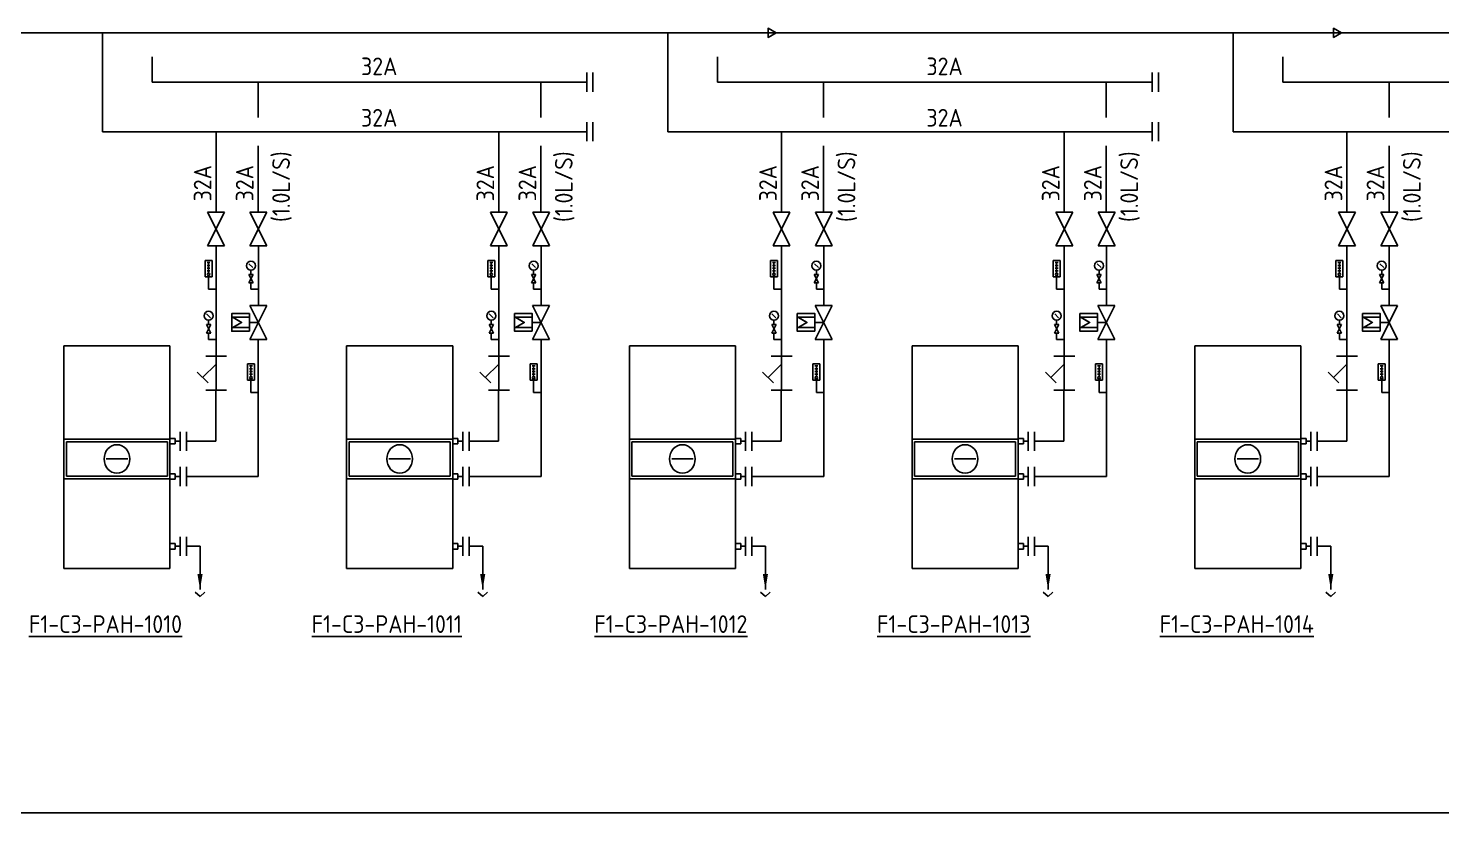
# Model space of a CAD drawing. Extents: x 41398 to 42063, y 84999 to 85463.
# Drawn here: x 41616.4 to 41816.4, y 85146.9 to 85257.9 of the extents above; entities that cross this region are included whole.
import ezdxf
from ezdxf.enums import TextEntityAlignment as Align

# ---------------------------------------------------------------- set-up
doc = ezdxf.new("R2010")
doc.units = 0
doc.header["$LTSCALE"] = 10
for name, color, linetype in [('A-DETL-01', 1, 'Continuous'), ('M-CWTR-9PIPE-R', 110, 'Continuous'), ('M-CWTR-9PIPE-S', 200, 'Continuous'), ('M-CWTR-TEXT', 3, 'Continuous'), ('M-CWTR-VAVE', 2, 'Continuous'), ('M-HVAC-CPIPE', 4, 'Continuous'), ('M-HVAC-EQPM', 22, 'Continuous'), ('M-HVAC-EQPM-TEXT', 4, 'Continuous'), ('M-PIPE-FITTING', 2, 'Continuous'), ('U-CDA-TXT', 4, 'Continuous'), ('U-CDA-V', 3, 'Continuous'), ('U-CH-V', 3, 'Continuous')]:
    doc.layers.add(name, color=color, linetype=linetype)
doc.styles.add('AA-TXT', font='isocp.shx', dxfattribs={"width": 0.8, "bigfont": 'chineset.shx'})

# ---------------------------------------------------------------- blocks, each defined once
blk = doc.blocks.new('A$C5D640173')
at = {"layer": 'U-CDA-V'}
for p, q in [((0, 0), (0, 2.72)), ((0.88, 0), (0.88, 2.72))]:
    blk.add_line(p, q, dxfattribs=at)

msp = doc.modelspace()

# ---------------------------------------------------------------- linework, layer by layer
at = {"layer": 'A-DETL-01', "linetype": 'Continuous'}
msp.add_line((41416.51, 85146.87), (42061.61, 85146.87), dxfattribs=at)
at = {"layer": 'M-CWTR-9PIPE-R'}
for p, q in [((41633.9, 85253.91), (41633.9, 85250.29)), ((41713.9, 85253.91), (41713.9, 85250.29)), ((41793.9, 85253.91), (41793.9, 85250.29)), ((41633.9, 85250.29), (41695.41, 85250.29)), ((41648.93, 85245.29), (41648.93, 85250.29)), ((41688.93, 85245.29), (41688.93, 85250.29)), ((41713.9, 85250.29), (41775.41, 85250.29)), ((41728.93, 85245.29), (41728.93, 85250.29)), ((41768.93, 85245.29), (41768.93, 85250.29)), ((41793.9, 85250.29), (41855.41, 85250.29)), ((41808.93, 85245.29), (41808.93, 85250.29)), ((41648.93, 85231.91), (41648.93, 85241.29)), ((41688.93, 85231.91), (41688.93, 85241.29)), ((41728.93, 85231.91), (41728.93, 85241.29)), ((41768.93, 85231.91), (41768.93, 85241.29)), ((41808.93, 85231.91), (41808.93, 85241.29)), ((41648.95, 85218.69), (41648.95, 85227.12)), ((41688.95, 85218.69), (41688.95, 85227.12)), ((41728.95, 85218.69), (41728.95, 85227.12)), ((41768.95, 85218.69), (41768.95, 85227.12)), ((41808.95, 85218.69), (41808.95, 85227.12)), ((41648.94, 85213.89), (41648.94, 85194.46)), ((41688.94, 85213.89), (41688.94, 85194.46)), ((41728.94, 85213.89), (41728.94, 85194.46)), ((41768.94, 85213.89), (41768.94, 85194.46)), ((41808.94, 85213.89), (41808.94, 85194.46)), ((41638.76, 85194.46), (41648.94, 85194.46)), ((41678.76, 85194.46), (41688.94, 85194.46)), ((41718.76, 85194.46), (41728.94, 85194.46)), ((41758.76, 85194.46), (41768.94, 85194.46)), ((41798.76, 85194.46), (41808.94, 85194.46))]:
    msp.add_line(p, q, dxfattribs=at)
at = {"layer": 'M-CWTR-9PIPE-S'}
for p, q in [((41514.39, 85257.29), (41964.95, 85257.29)), ((41626.9, 85257.29), (41626.9, 85243.29)), ((41706.9, 85257.29), (41706.9, 85243.29)), ((41786.9, 85257.29), (41786.9, 85243.29)), ((41626.9, 85243.29), (41695.41, 85243.29)), ((41642.96, 85231.91), (41642.96, 85243.29)), ((41682.96, 85231.91), (41682.96, 85243.29)), ((41706.9, 85243.29), (41775.41, 85243.29)), ((41722.96, 85231.91), (41722.96, 85243.29)), ((41762.96, 85231.91), (41762.96, 85243.29)), ((41786.9, 85243.29), (41855.41, 85243.29)), ((41802.96, 85231.91), (41802.96, 85243.29)), ((41642.96, 85227.12), (41642.96, 85211.49)), ((41682.96, 85227.12), (41682.96, 85211.49)), ((41722.96, 85227.12), (41722.96, 85211.49)), ((41762.96, 85227.12), (41762.96, 85211.49)), ((41802.96, 85227.12), (41802.96, 85211.49)), ((41642.94, 85199.46), (41642.94, 85206.69)), ((41682.94, 85199.46), (41682.94, 85206.69)), ((41722.94, 85199.46), (41722.94, 85206.69)), ((41762.94, 85199.46), (41762.94, 85206.69)), ((41802.94, 85199.46), (41802.94, 85206.69)), ((41638.77, 85199.46), (41642.94, 85199.46)), ((41678.77, 85199.46), (41682.94, 85199.46)), ((41718.77, 85199.46), (41722.94, 85199.46)), ((41758.77, 85199.46), (41762.94, 85199.46)), ((41798.77, 85199.46), (41802.94, 85199.46))]:
    msp.add_line(p, q, dxfattribs=at)
for points in [[(41722.2, 85257.29), (41721.08, 85257.93), (41721.08, 85256.64)], [(41802.2, 85257.29), (41801.08, 85257.93), (41801.08, 85256.64)]]:
    msp.add_lwpolyline(points, close=True, dxfattribs=at)
at = {"layer": 'M-CWTR-VAVE'}
for p, q in [((41641.77, 85227.11), (41644.17, 85231.91)), ((41644.17, 85227.11), (41641.77, 85231.91)), ((41644.17, 85231.91), (41641.77, 85231.91)), ((41647.76, 85227.11), (41650.16, 85231.91)), ((41650.16, 85227.11), (41647.76, 85231.91)), ((41650.16, 85231.91), (41647.76, 85231.91)), ((41681.77, 85227.11), (41684.17, 85231.91)), ((41684.17, 85227.11), (41681.77, 85231.91)), ((41684.17, 85231.91), (41681.77, 85231.91)), ((41687.76, 85227.11), (41690.16, 85231.91)), ((41690.16, 85227.11), (41687.76, 85231.91)), ((41690.16, 85231.91), (41687.76, 85231.91)), ((41721.77, 85227.11), (41724.17, 85231.91)), ((41724.17, 85227.11), (41721.77, 85231.91)), ((41724.17, 85231.91), (41721.77, 85231.91)), ((41727.76, 85227.11), (41730.16, 85231.91)), ((41730.16, 85227.11), (41727.76, 85231.91)), ((41730.16, 85231.91), (41727.76, 85231.91)), ((41761.77, 85227.11), (41764.17, 85231.91)), ((41764.17, 85227.11), (41761.77, 85231.91)), ((41764.17, 85231.91), (41761.77, 85231.91)), ((41767.76, 85227.11), (41770.16, 85231.91)), ((41770.16, 85227.11), (41767.76, 85231.91)), ((41770.16, 85231.91), (41767.76, 85231.91)), ((41801.77, 85227.11), (41804.17, 85231.91)), ((41804.17, 85227.11), (41801.77, 85231.91)), ((41804.17, 85231.91), (41801.77, 85231.91)), ((41807.76, 85227.11), (41810.16, 85231.91)), ((41810.16, 85227.11), (41807.76, 85231.91)), ((41810.16, 85231.91), (41807.76, 85231.91)), ((41644.17, 85227.11), (41641.77, 85227.11)), ((41650.16, 85227.11), (41647.76, 85227.11)), ((41684.17, 85227.11), (41681.77, 85227.11)), ((41690.16, 85227.11), (41687.76, 85227.11)), ((41724.17, 85227.11), (41721.77, 85227.11)), ((41730.16, 85227.11), (41727.76, 85227.11)), ((41764.17, 85227.11), (41761.77, 85227.11)), ((41770.16, 85227.11), (41767.76, 85227.11)), ((41804.17, 85227.11), (41801.77, 85227.11)), ((41810.16, 85227.11), (41807.76, 85227.11)), ((41641.41, 85225.07), (41642.39, 85225.07)), ((41641.41, 85225.07), (41642.39, 85225.07)), ((41641.41, 85225.07), (41641.41, 85222.72)), ((41641.41, 85225.07), (41641.41, 85222.72)), ((41641.7, 85224.76), (41642.1, 85224.76)), ((41641.7, 85224.76), (41642.1, 85224.76)), ((41641.7, 85224.36), (41642.1, 85224.36)), ((41641.7, 85224.36), (41642.1, 85224.36)), ((41641.9, 85224.87), (41641.9, 85223.25)), ((41641.9, 85224.87), (41641.9, 85223.25)), ((41642.39, 85225.07), (41642.39, 85222.72)), ((41642.39, 85225.07), (41642.39, 85222.72)), ((41648.18, 85224.05), (41647.62, 85224.6)), ((41681.41, 85225.07), (41682.39, 85225.07)), ((41681.41, 85225.07), (41682.39, 85225.07)), ((41681.41, 85225.07), (41681.41, 85222.72)), ((41681.41, 85225.07), (41681.41, 85222.72)), ((41681.7, 85224.76), (41682.1, 85224.76)), ((41681.7, 85224.76), (41682.1, 85224.76)), ((41681.7, 85224.36), (41682.1, 85224.36)), ((41681.7, 85224.36), (41682.1, 85224.36)), ((41681.9, 85224.87), (41681.9, 85223.25)), ((41681.9, 85224.87), (41681.9, 85223.25)), ((41682.39, 85225.07), (41682.39, 85222.72)), ((41682.39, 85225.07), (41682.39, 85222.72)), ((41688.18, 85224.05), (41687.62, 85224.6)), ((41721.41, 85225.07), (41722.39, 85225.07)), ((41721.41, 85225.07), (41722.39, 85225.07)), ((41721.41, 85225.07), (41721.41, 85222.72)), ((41721.41, 85225.07), (41721.41, 85222.72)), ((41721.7, 85224.76), (41722.1, 85224.76)), ((41721.7, 85224.76), (41722.1, 85224.76)), ((41721.7, 85224.36), (41722.1, 85224.36)), ((41721.7, 85224.36), (41722.1, 85224.36)), ((41721.9, 85224.87), (41721.9, 85223.25)), ((41721.9, 85224.87), (41721.9, 85223.25)), ((41722.39, 85225.07), (41722.39, 85222.72)), ((41722.39, 85225.07), (41722.39, 85222.72)), ((41728.18, 85224.05), (41727.62, 85224.6)), ((41761.41, 85225.07), (41762.39, 85225.07)), ((41761.41, 85225.07), (41762.39, 85225.07)), ((41761.41, 85225.07), (41761.41, 85222.72)), ((41761.41, 85225.07), (41761.41, 85222.72)), ((41761.7, 85224.76), (41762.1, 85224.76)), ((41761.7, 85224.76), (41762.1, 85224.76)), ((41761.7, 85224.36), (41762.1, 85224.36)), ((41761.7, 85224.36), (41762.1, 85224.36)), ((41761.9, 85224.87), (41761.9, 85223.25)), ((41761.9, 85224.87), (41761.9, 85223.25)), ((41762.39, 85225.07), (41762.39, 85222.72)), ((41762.39, 85225.07), (41762.39, 85222.72)), ((41768.18, 85224.05), (41767.62, 85224.6)), ((41801.41, 85225.07), (41802.39, 85225.07)), ((41801.41, 85225.07), (41802.39, 85225.07)), ((41801.41, 85225.07), (41801.41, 85222.72)), ((41801.41, 85225.07), (41801.41, 85222.72)), ((41801.7, 85224.76), (41802.1, 85224.76)), ((41801.7, 85224.76), (41802.1, 85224.76)), ((41801.7, 85224.36), (41802.1, 85224.36)), ((41801.7, 85224.36), (41802.1, 85224.36)), ((41801.9, 85224.87), (41801.9, 85223.25)), ((41801.9, 85224.87), (41801.9, 85223.25)), ((41802.39, 85225.07), (41802.39, 85222.72)), ((41802.39, 85225.07), (41802.39, 85222.72)), ((41808.18, 85224.05), (41807.62, 85224.6)), ((41641.41, 85222.72), (41642.39, 85222.72)), ((41641.41, 85222.72), (41642.39, 85222.72)), ((41641.7, 85223.97), (41642.1, 85223.97)), ((41641.7, 85223.97), (41642.1, 85223.97)), ((41641.7, 85223.58), (41642.1, 85223.58)), ((41641.7, 85223.58), (41642.1, 85223.58)), ((41641.9, 85222.72), (41641.9, 85220.98)), ((41641.9, 85222.72), (41641.9, 85220.98)), ((41648.2, 85223.08), (41647.6, 85221.88)), ((41648.2, 85221.88), (41647.6, 85223.08)), ((41647.6, 85223.08), (41648.2, 85223.08)), ((41647.9, 85223.69), (41647.9, 85223.08)), ((41681.41, 85222.72), (41682.39, 85222.72)), ((41681.41, 85222.72), (41682.39, 85222.72)), ((41681.7, 85223.97), (41682.1, 85223.97)), ((41681.7, 85223.97), (41682.1, 85223.97)), ((41681.7, 85223.58), (41682.1, 85223.58)), ((41681.7, 85223.58), (41682.1, 85223.58)), ((41681.9, 85222.72), (41681.9, 85220.98)), ((41681.9, 85222.72), (41681.9, 85220.98)), ((41688.2, 85223.08), (41687.6, 85221.88)), ((41688.2, 85221.88), (41687.6, 85223.08)), ((41687.6, 85223.08), (41688.2, 85223.08)), ((41687.9, 85223.69), (41687.9, 85223.08)), ((41721.41, 85222.72), (41722.39, 85222.72)), ((41721.41, 85222.72), (41722.39, 85222.72)), ((41721.7, 85223.97), (41722.1, 85223.97)), ((41721.7, 85223.97), (41722.1, 85223.97)), ((41721.7, 85223.58), (41722.1, 85223.58)), ((41721.7, 85223.58), (41722.1, 85223.58)), ((41721.9, 85222.72), (41721.9, 85220.98)), ((41721.9, 85222.72), (41721.9, 85220.98)), ((41728.2, 85223.08), (41727.6, 85221.88)), ((41728.2, 85221.88), (41727.6, 85223.08)), ((41727.6, 85223.08), (41728.2, 85223.08)), ((41727.9, 85223.69), (41727.9, 85223.08)), ((41761.41, 85222.72), (41762.39, 85222.72)), ((41761.41, 85222.72), (41762.39, 85222.72)), ((41761.7, 85223.97), (41762.1, 85223.97)), ((41761.7, 85223.97), (41762.1, 85223.97)), ((41761.7, 85223.58), (41762.1, 85223.58)), ((41761.7, 85223.58), (41762.1, 85223.58)), ((41761.9, 85222.72), (41761.9, 85220.98)), ((41761.9, 85222.72), (41761.9, 85220.98)), ((41768.2, 85223.08), (41767.6, 85221.88)), ((41768.2, 85221.88), (41767.6, 85223.08)), ((41767.6, 85223.08), (41768.2, 85223.08)), ((41767.9, 85223.69), (41767.9, 85223.08)), ((41801.41, 85222.72), (41802.39, 85222.72)), ((41801.41, 85222.72), (41802.39, 85222.72)), ((41801.7, 85223.97), (41802.1, 85223.97)), ((41801.7, 85223.97), (41802.1, 85223.97)), ((41801.7, 85223.58), (41802.1, 85223.58)), ((41801.7, 85223.58), (41802.1, 85223.58)), ((41801.9, 85222.72), (41801.9, 85220.98)), ((41801.9, 85222.72), (41801.9, 85220.98)), ((41808.2, 85223.08), (41807.6, 85221.88)), ((41808.2, 85221.88), (41807.6, 85223.08)), ((41807.6, 85223.08), (41808.2, 85223.08)), ((41807.9, 85223.69), (41807.9, 85223.08)), ((41641.9, 85220.98), (41642.94, 85220.98)), ((41648.2, 85221.88), (41647.6, 85221.88)), ((41647.9, 85221.88), (41647.9, 85220.98)), ((41647.9, 85220.98), (41648.94, 85220.98)), ((41681.9, 85220.98), (41682.94, 85220.98)), ((41688.2, 85221.88), (41687.6, 85221.88)), ((41687.9, 85221.88), (41687.9, 85220.98)), ((41687.9, 85220.98), (41688.94, 85220.98)), ((41721.9, 85220.98), (41722.94, 85220.98)), ((41728.2, 85221.88), (41727.6, 85221.88)), ((41727.9, 85221.88), (41727.9, 85220.98)), ((41727.9, 85220.98), (41728.94, 85220.98)), ((41761.9, 85220.98), (41762.94, 85220.98)), ((41768.2, 85221.88), (41767.6, 85221.88)), ((41767.9, 85221.88), (41767.9, 85220.98)), ((41767.9, 85220.98), (41768.94, 85220.98)), ((41801.9, 85220.98), (41802.94, 85220.98)), ((41808.2, 85221.88), (41807.6, 85221.88)), ((41807.9, 85221.88), (41807.9, 85220.98)), ((41807.9, 85220.98), (41808.94, 85220.98)), ((41647.75, 85213.89), (41650.15, 85218.69)), ((41650.15, 85213.89), (41647.75, 85218.69)), ((41650.15, 85218.69), (41647.75, 85218.69)), ((41687.75, 85213.89), (41690.15, 85218.69)), ((41690.15, 85213.89), (41687.75, 85218.69)), ((41690.15, 85218.69), (41687.75, 85218.69)), ((41727.75, 85213.89), (41730.15, 85218.69)), ((41730.15, 85213.89), (41727.75, 85218.69)), ((41730.15, 85218.69), (41727.75, 85218.69)), ((41767.75, 85213.89), (41770.15, 85218.69)), ((41770.15, 85213.89), (41767.75, 85218.69)), ((41770.15, 85218.69), (41767.75, 85218.69)), ((41807.75, 85213.89), (41810.15, 85218.69)), ((41810.15, 85213.89), (41807.75, 85218.69)), ((41810.15, 85218.69), (41807.75, 85218.69)), ((41642.18, 85216.95), (41641.62, 85217.51)), ((41641.9, 85216.59), (41641.9, 85215.99)), ((41682.18, 85216.95), (41681.62, 85217.51)), ((41681.9, 85216.59), (41681.9, 85215.99)), ((41722.18, 85216.95), (41721.62, 85217.51)), ((41721.9, 85216.59), (41721.9, 85215.99)), ((41762.18, 85216.95), (41761.62, 85217.51)), ((41761.9, 85216.59), (41761.9, 85215.99)), ((41802.18, 85216.95), (41801.62, 85217.51)), ((41801.9, 85216.59), (41801.9, 85215.99)), ((41642.2, 85215.99), (41641.6, 85214.79)), ((41642.2, 85214.79), (41641.6, 85215.99)), ((41641.6, 85215.99), (41642.2, 85215.99)), ((41642.2, 85214.79), (41641.6, 85214.79)), ((41641.9, 85214.79), (41641.9, 85213.89)), ((41682.2, 85215.99), (41681.6, 85214.79)), ((41682.2, 85214.79), (41681.6, 85215.99)), ((41681.6, 85215.99), (41682.2, 85215.99)), ((41682.2, 85214.79), (41681.6, 85214.79)), ((41681.9, 85214.79), (41681.9, 85213.89)), ((41722.2, 85215.99), (41721.6, 85214.79)), ((41722.2, 85214.79), (41721.6, 85215.99)), ((41721.6, 85215.99), (41722.2, 85215.99)), ((41722.2, 85214.79), (41721.6, 85214.79)), ((41721.9, 85214.79), (41721.9, 85213.89)), ((41762.2, 85215.99), (41761.6, 85214.79)), ((41762.2, 85214.79), (41761.6, 85215.99)), ((41761.6, 85215.99), (41762.2, 85215.99)), ((41762.2, 85214.79), (41761.6, 85214.79)), ((41761.9, 85214.79), (41761.9, 85213.89)), ((41802.2, 85215.99), (41801.6, 85214.79)), ((41802.2, 85214.79), (41801.6, 85215.99)), ((41801.6, 85215.99), (41802.2, 85215.99)), ((41802.2, 85214.79), (41801.6, 85214.79)), ((41801.9, 85214.79), (41801.9, 85213.89)), ((41641.9, 85213.89), (41642.94, 85213.89)), ((41650.15, 85213.89), (41647.75, 85213.89)), ((41681.9, 85213.89), (41682.94, 85213.89)), ((41690.15, 85213.89), (41687.75, 85213.89)), ((41721.9, 85213.89), (41722.94, 85213.89)), ((41730.15, 85213.89), (41727.75, 85213.89)), ((41761.9, 85213.89), (41762.94, 85213.89)), ((41770.15, 85213.89), (41767.75, 85213.89)), ((41801.9, 85213.89), (41802.94, 85213.89)), ((41810.15, 85213.89), (41807.75, 85213.89)), ((41642.96, 85210.39), (41641.06, 85208.49)), ((41644.46, 85211.49), (41641.49, 85211.49)), ((41642.96, 85211.49), (41642.96, 85206.69)), ((41647.41, 85210.44), (41648.39, 85210.44)), ((41647.41, 85210.44), (41648.39, 85210.44)), ((41647.41, 85210.44), (41647.41, 85208.09)), ((41647.41, 85210.44), (41647.41, 85208.09)), ((41647.7, 85210.12), (41648.1, 85210.12)), ((41647.7, 85210.12), (41648.1, 85210.12)), ((41647.9, 85210.23), (41647.9, 85208.62)), ((41647.9, 85210.23), (41647.9, 85208.62)), ((41648.39, 85210.44), (41648.39, 85208.09)), ((41648.39, 85210.44), (41648.39, 85208.09)), ((41682.96, 85210.39), (41681.06, 85208.49)), ((41684.46, 85211.49), (41681.49, 85211.49)), ((41682.96, 85211.49), (41682.96, 85206.69)), ((41687.41, 85210.44), (41688.39, 85210.44)), ((41687.41, 85210.44), (41688.39, 85210.44)), ((41687.41, 85210.44), (41687.41, 85208.09)), ((41687.41, 85210.44), (41687.41, 85208.09)), ((41687.7, 85210.12), (41688.1, 85210.12)), ((41687.7, 85210.12), (41688.1, 85210.12)), ((41687.9, 85210.23), (41687.9, 85208.62)), ((41687.9, 85210.23), (41687.9, 85208.62)), ((41688.39, 85210.44), (41688.39, 85208.09)), ((41688.39, 85210.44), (41688.39, 85208.09)), ((41722.96, 85210.39), (41721.06, 85208.49)), ((41724.46, 85211.49), (41721.49, 85211.49)), ((41722.96, 85211.49), (41722.96, 85206.69)), ((41727.41, 85210.44), (41728.39, 85210.44)), ((41727.41, 85210.44), (41728.39, 85210.44)), ((41727.41, 85210.44), (41727.41, 85208.09)), ((41727.41, 85210.44), (41727.41, 85208.09)), ((41727.7, 85210.12), (41728.1, 85210.12)), ((41727.7, 85210.12), (41728.1, 85210.12)), ((41727.9, 85210.23), (41727.9, 85208.62)), ((41727.9, 85210.23), (41727.9, 85208.62)), ((41728.39, 85210.44), (41728.39, 85208.09)), ((41728.39, 85210.44), (41728.39, 85208.09)), ((41762.96, 85210.39), (41761.06, 85208.49)), ((41764.46, 85211.49), (41761.49, 85211.49)), ((41762.96, 85211.49), (41762.96, 85206.69)), ((41767.41, 85210.44), (41768.39, 85210.44)), ((41767.41, 85210.44), (41768.39, 85210.44)), ((41767.41, 85210.44), (41767.41, 85208.09)), ((41767.41, 85210.44), (41767.41, 85208.09)), ((41767.7, 85210.12), (41768.1, 85210.12)), ((41767.7, 85210.12), (41768.1, 85210.12)), ((41767.9, 85210.23), (41767.9, 85208.62)), ((41767.9, 85210.23), (41767.9, 85208.62)), ((41768.39, 85210.44), (41768.39, 85208.09)), ((41768.39, 85210.44), (41768.39, 85208.09)), ((41802.96, 85210.39), (41801.06, 85208.49)), ((41804.46, 85211.49), (41801.49, 85211.49)), ((41802.96, 85211.49), (41802.96, 85206.69)), ((41807.41, 85210.44), (41808.39, 85210.44)), ((41807.41, 85210.44), (41808.39, 85210.44)), ((41807.41, 85210.44), (41807.41, 85208.09)), ((41807.41, 85210.44), (41807.41, 85208.09)), ((41807.7, 85210.12), (41808.1, 85210.12)), ((41807.7, 85210.12), (41808.1, 85210.12)), ((41807.9, 85210.23), (41807.9, 85208.62)), ((41807.9, 85210.23), (41807.9, 85208.62)), ((41808.39, 85210.44), (41808.39, 85208.09)), ((41808.39, 85210.44), (41808.39, 85208.09)), ((41640.3, 85209.25), (41641.82, 85207.73)), ((41647.41, 85208.09), (41648.39, 85208.09)), ((41647.41, 85208.09), (41648.39, 85208.09)), ((41647.7, 85209.73), (41648.1, 85209.73)), ((41647.7, 85209.73), (41648.1, 85209.73)), ((41647.7, 85209.34), (41648.1, 85209.34)), ((41647.7, 85209.34), (41648.1, 85209.34)), ((41647.7, 85208.95), (41648.1, 85208.95)), ((41647.7, 85208.95), (41648.1, 85208.95)), ((41647.9, 85208.09), (41647.9, 85206.35)), ((41647.9, 85208.09), (41647.9, 85206.35)), ((41680.3, 85209.25), (41681.82, 85207.73)), ((41687.41, 85208.09), (41688.39, 85208.09)), ((41687.41, 85208.09), (41688.39, 85208.09)), ((41687.7, 85209.73), (41688.1, 85209.73)), ((41687.7, 85209.73), (41688.1, 85209.73)), ((41687.7, 85209.34), (41688.1, 85209.34)), ((41687.7, 85209.34), (41688.1, 85209.34)), ((41687.7, 85208.95), (41688.1, 85208.95)), ((41687.7, 85208.95), (41688.1, 85208.95)), ((41687.9, 85208.09), (41687.9, 85206.35)), ((41687.9, 85208.09), (41687.9, 85206.35)), ((41720.3, 85209.25), (41721.82, 85207.73)), ((41727.41, 85208.09), (41728.39, 85208.09)), ((41727.41, 85208.09), (41728.39, 85208.09)), ((41727.7, 85209.73), (41728.1, 85209.73)), ((41727.7, 85209.73), (41728.1, 85209.73)), ((41727.7, 85209.34), (41728.1, 85209.34)), ((41727.7, 85209.34), (41728.1, 85209.34)), ((41727.7, 85208.95), (41728.1, 85208.95)), ((41727.7, 85208.95), (41728.1, 85208.95)), ((41727.9, 85208.09), (41727.9, 85206.35)), ((41727.9, 85208.09), (41727.9, 85206.35)), ((41760.3, 85209.25), (41761.82, 85207.73)), ((41767.41, 85208.09), (41768.39, 85208.09)), ((41767.41, 85208.09), (41768.39, 85208.09)), ((41767.7, 85209.73), (41768.1, 85209.73)), ((41767.7, 85209.73), (41768.1, 85209.73)), ((41767.7, 85209.34), (41768.1, 85209.34)), ((41767.7, 85209.34), (41768.1, 85209.34)), ((41767.7, 85208.95), (41768.1, 85208.95)), ((41767.7, 85208.95), (41768.1, 85208.95)), ((41767.9, 85208.09), (41767.9, 85206.35)), ((41767.9, 85208.09), (41767.9, 85206.35)), ((41800.3, 85209.25), (41801.82, 85207.73)), ((41807.41, 85208.09), (41808.39, 85208.09)), ((41807.41, 85208.09), (41808.39, 85208.09)), ((41807.7, 85209.73), (41808.1, 85209.73)), ((41807.7, 85209.73), (41808.1, 85209.73)), ((41807.7, 85209.34), (41808.1, 85209.34)), ((41807.7, 85209.34), (41808.1, 85209.34)), ((41807.7, 85208.95), (41808.1, 85208.95)), ((41807.7, 85208.95), (41808.1, 85208.95)), ((41807.9, 85208.09), (41807.9, 85206.35)), ((41807.9, 85208.09), (41807.9, 85206.35)), ((41644.46, 85206.69), (41641.49, 85206.69)), ((41647.9, 85206.35), (41648.94, 85206.35)), ((41684.46, 85206.69), (41681.49, 85206.69)), ((41687.9, 85206.35), (41688.94, 85206.35)), ((41724.46, 85206.69), (41721.49, 85206.69)), ((41727.9, 85206.35), (41728.94, 85206.35)), ((41764.46, 85206.69), (41761.49, 85206.69)), ((41767.9, 85206.35), (41768.94, 85206.35)), ((41804.46, 85206.69), (41801.49, 85206.69)), ((41807.9, 85206.35), (41808.94, 85206.35))]:
    msp.add_line(p, q, dxfattribs=at)
for centre, radius in [((41647.9, 85224.32), 0.637), ((41687.9, 85224.32), 0.637), ((41727.9, 85224.32), 0.637), ((41767.9, 85224.32), 0.637), ((41807.9, 85224.32), 0.637), ((41641.9, 85223.08), 0.174), ((41641.9, 85223.08), 0.174), ((41681.9, 85223.08), 0.174), ((41681.9, 85223.08), 0.174), ((41721.9, 85223.08), 0.174), ((41721.9, 85223.08), 0.174), ((41761.9, 85223.08), 0.174), ((41761.9, 85223.08), 0.174), ((41801.9, 85223.08), 0.174), ((41801.9, 85223.08), 0.174), ((41641.9, 85217.23), 0.637), ((41681.9, 85217.23), 0.637), ((41721.9, 85217.23), 0.637), ((41761.9, 85217.23), 0.637), ((41801.9, 85217.23), 0.637), ((41647.9, 85208.44), 0.174), ((41647.9, 85208.44), 0.174), ((41687.9, 85208.44), 0.174), ((41687.9, 85208.44), 0.174), ((41727.9, 85208.44), 0.174), ((41727.9, 85208.44), 0.174), ((41767.9, 85208.44), 0.174), ((41767.9, 85208.44), 0.174), ((41807.9, 85208.44), 0.174), ((41807.9, 85208.44), 0.174)]:
    msp.add_circle(centre, radius, dxfattribs=at)
at = {"layer": 'M-HVAC-CPIPE'}
for p, q in [((41638.77, 85184.59), (41640.69, 85184.59)), ((41640.69, 85178.47), (41640.69, 85184.59)), ((41678.77, 85184.59), (41680.69, 85184.59)), ((41680.69, 85178.47), (41680.69, 85184.59)), ((41718.77, 85184.59), (41720.69, 85184.59)), ((41720.69, 85178.47), (41720.69, 85184.59)), ((41758.77, 85184.59), (41760.69, 85184.59)), ((41760.69, 85178.47), (41760.69, 85184.59)), ((41798.77, 85184.59), (41800.69, 85184.59)), ((41800.69, 85178.47), (41800.69, 85184.59))]:
    msp.add_line(p, q, dxfattribs=at)
at = {"layer": 'M-HVAC-EQPM'}
for p, q in [((41621.44, 85181.45), (41621.44, 85212.96)), ((41636.44, 85212.96), (41621.44, 85212.96)), ((41636.44, 85181.45), (41636.44, 85212.96)), ((41661.44, 85181.45), (41661.44, 85212.96)), ((41676.44, 85212.96), (41661.44, 85212.96)), ((41676.44, 85181.45), (41676.44, 85212.96)), ((41701.44, 85181.45), (41701.44, 85212.96)), ((41716.44, 85212.96), (41701.44, 85212.96)), ((41716.44, 85181.45), (41716.44, 85212.96)), ((41741.44, 85181.45), (41741.44, 85212.96)), ((41756.44, 85212.96), (41741.44, 85212.96)), ((41756.44, 85181.45), (41756.44, 85212.96)), ((41781.44, 85181.45), (41781.44, 85212.96)), ((41796.44, 85212.96), (41781.44, 85212.96)), ((41796.44, 85181.45), (41796.44, 85212.96)), ((41636.44, 85199.78), (41621.44, 85199.78)), ((41621.78, 85194.51), (41621.78, 85199.4)), ((41636.1, 85199.4), (41621.78, 85199.4)), ((41636.1, 85194.51), (41636.1, 85199.4)), ((41637.19, 85199.84), (41636.44, 85199.84)), ((41636.44, 85199.08), (41637.19, 85199.08)), ((41637.19, 85199.08), (41637.19, 85199.84)), ((41637.19, 85199.46), (41637.89, 85199.46)), ((41676.44, 85199.78), (41661.44, 85199.78)), ((41661.78, 85194.51), (41661.78, 85199.4)), ((41676.1, 85199.4), (41661.78, 85199.4)), ((41676.1, 85194.51), (41676.1, 85199.4)), ((41677.19, 85199.84), (41676.44, 85199.84)), ((41676.44, 85199.08), (41677.19, 85199.08)), ((41677.19, 85199.08), (41677.19, 85199.84)), ((41677.19, 85199.46), (41677.89, 85199.46)), ((41716.44, 85199.78), (41701.44, 85199.78)), ((41701.78, 85194.51), (41701.78, 85199.4)), ((41716.1, 85199.4), (41701.78, 85199.4)), ((41716.1, 85194.51), (41716.1, 85199.4)), ((41717.19, 85199.84), (41716.44, 85199.84)), ((41716.44, 85199.08), (41717.19, 85199.08)), ((41717.19, 85199.08), (41717.19, 85199.84)), ((41717.19, 85199.46), (41717.89, 85199.46)), ((41756.44, 85199.78), (41741.44, 85199.78)), ((41741.78, 85194.51), (41741.78, 85199.4)), ((41756.1, 85199.4), (41741.78, 85199.4)), ((41756.1, 85194.51), (41756.1, 85199.4)), ((41757.19, 85199.84), (41756.44, 85199.84)), ((41756.44, 85199.08), (41757.19, 85199.08)), ((41757.19, 85199.08), (41757.19, 85199.84)), ((41757.19, 85199.46), (41757.89, 85199.46)), ((41796.44, 85199.78), (41781.44, 85199.78)), ((41781.78, 85194.51), (41781.78, 85199.4)), ((41796.1, 85199.4), (41781.78, 85199.4)), ((41796.1, 85194.51), (41796.1, 85199.4)), ((41797.19, 85199.84), (41796.44, 85199.84)), ((41796.44, 85199.08), (41797.19, 85199.08)), ((41797.19, 85199.08), (41797.19, 85199.84)), ((41797.19, 85199.46), (41797.89, 85199.46)), ((41627.43, 85196.96), (41630.46, 85196.96)), ((41667.43, 85196.96), (41670.46, 85196.96)), ((41707.43, 85196.96), (41710.46, 85196.96)), ((41747.43, 85196.96), (41750.46, 85196.96)), ((41787.43, 85196.96), (41790.46, 85196.96)), ((41621.44, 85194.14), (41636.44, 85194.14)), ((41621.78, 85194.51), (41636.1, 85194.51)), ((41637.19, 85194.84), (41636.44, 85194.84)), ((41636.44, 85194.08), (41637.19, 85194.08)), ((41637.19, 85194.08), (41637.19, 85194.84)), ((41637.19, 85194.46), (41637.89, 85194.46)), ((41661.44, 85194.14), (41676.44, 85194.14)), ((41661.78, 85194.51), (41676.1, 85194.51)), ((41677.19, 85194.84), (41676.44, 85194.84)), ((41676.44, 85194.08), (41677.19, 85194.08)), ((41677.19, 85194.08), (41677.19, 85194.84)), ((41677.19, 85194.46), (41677.89, 85194.46)), ((41701.44, 85194.14), (41716.44, 85194.14)), ((41701.78, 85194.51), (41716.1, 85194.51)), ((41717.19, 85194.84), (41716.44, 85194.84)), ((41716.44, 85194.08), (41717.19, 85194.08)), ((41717.19, 85194.08), (41717.19, 85194.84)), ((41717.19, 85194.46), (41717.89, 85194.46)), ((41741.44, 85194.14), (41756.44, 85194.14)), ((41741.78, 85194.51), (41756.1, 85194.51)), ((41757.19, 85194.84), (41756.44, 85194.84)), ((41756.44, 85194.08), (41757.19, 85194.08)), ((41757.19, 85194.08), (41757.19, 85194.84)), ((41757.19, 85194.46), (41757.89, 85194.46)), ((41781.44, 85194.14), (41796.44, 85194.14)), ((41781.78, 85194.51), (41796.1, 85194.51)), ((41797.19, 85194.84), (41796.44, 85194.84)), ((41796.44, 85194.08), (41797.19, 85194.08)), ((41797.19, 85194.08), (41797.19, 85194.84)), ((41797.19, 85194.46), (41797.89, 85194.46)), ((41637.19, 85184.97), (41636.44, 85184.97)), ((41636.44, 85184.21), (41637.19, 85184.21)), ((41637.19, 85184.21), (41637.19, 85184.97)), ((41637.19, 85184.59), (41637.89, 85184.59)), ((41677.19, 85184.97), (41676.44, 85184.97)), ((41676.44, 85184.21), (41677.19, 85184.21)), ((41677.19, 85184.21), (41677.19, 85184.97)), ((41677.19, 85184.59), (41677.89, 85184.59)), ((41717.19, 85184.97), (41716.44, 85184.97)), ((41716.44, 85184.21), (41717.19, 85184.21)), ((41717.19, 85184.21), (41717.19, 85184.97)), ((41717.19, 85184.59), (41717.89, 85184.59)), ((41757.19, 85184.97), (41756.44, 85184.97)), ((41756.44, 85184.21), (41757.19, 85184.21)), ((41757.19, 85184.21), (41757.19, 85184.97)), ((41757.19, 85184.59), (41757.89, 85184.59)), ((41797.19, 85184.97), (41796.44, 85184.97)), ((41796.44, 85184.21), (41797.19, 85184.21)), ((41797.19, 85184.21), (41797.19, 85184.97)), ((41797.19, 85184.59), (41797.89, 85184.59)), ((41621.44, 85181.45), (41636.44, 85181.45)), ((41661.44, 85181.45), (41676.44, 85181.45)), ((41701.44, 85181.45), (41716.44, 85181.45)), ((41741.44, 85181.45), (41756.44, 85181.45)), ((41781.44, 85181.45), (41796.44, 85181.45))]:
    msp.add_line(p, q, dxfattribs=at)
at = {"layer": 'M-HVAC-EQPM', "extrusion": (0, 0, -1)}
for centre in [(41628.94, 85196.96), (41668.94, 85196.96), (41708.94, 85196.96), (41748.94, 85196.96), (41788.94, 85196.96)]:
    msp.add_ellipse(centre, major_axis=(0, 2.02), ratio=0.9, start_param=-1.570796, end_param=4.712389, dxfattribs=at)
at = {"layer": 'M-PIPE-FITTING', "ltscale": 0.1}
for p, q in [((41648.95, 85216.29), (41647.69, 85216.29)), ((41688.95, 85216.29), (41687.69, 85216.29)), ((41728.95, 85216.29), (41727.69, 85216.29)), ((41768.95, 85216.29), (41767.69, 85216.29)), ((41808.95, 85216.29), (41807.69, 85216.29))]:
    msp.add_line(p, q, dxfattribs=at)
for points in [[(41647.69, 85215.04), (41645.19, 85215.04), (41645.19, 85217.54), (41647.69, 85217.54)], [(41687.69, 85215.04), (41685.19, 85215.04), (41685.19, 85217.54), (41687.69, 85217.54)], [(41727.69, 85215.04), (41725.19, 85215.04), (41725.19, 85217.54), (41727.69, 85217.54)], [(41767.69, 85215.04), (41765.19, 85215.04), (41765.19, 85217.54), (41767.69, 85217.54)], [(41807.69, 85215.04), (41805.19, 85215.04), (41805.19, 85217.54), (41807.69, 85217.54)]]:
    msp.add_lwpolyline(points, close=True, dxfattribs=at)
at = {"layer": 'U-CH-V'}
for p, q in [((41640, 85178.1), (41640.69, 85177.47)), ((41641.38, 85178.1), (41640.69, 85177.47)), ((41680, 85178.1), (41680.69, 85177.47)), ((41681.38, 85178.1), (41680.69, 85177.47)), ((41720, 85178.1), (41720.69, 85177.47)), ((41721.38, 85178.1), (41720.69, 85177.47)), ((41760, 85178.1), (41760.69, 85177.47)), ((41761.38, 85178.1), (41760.69, 85177.47)), ((41800, 85178.1), (41800.69, 85177.47)), ((41801.38, 85178.1), (41800.69, 85177.47))]:
    msp.add_line(p, q, dxfattribs=at)
for points in [[(41640.69, 85178.47, 0, 0.737, 0), (41640.69, 85180.69, 0, 0, 0)], [(41680.69, 85178.47, 0, 0.737, 0), (41680.69, 85180.69, 0, 0, 0)], [(41720.69, 85178.47, 0, 0.737, 0), (41720.69, 85180.69, 0, 0, 0)], [(41760.69, 85178.47, 0, 0.737, 0), (41760.69, 85180.69, 0, 0, 0)], [(41800.69, 85178.47, 0, 0.737, 0), (41800.69, 85180.69, 0, 0, 0)]]:
    msp.add_lwpolyline(points, format="xyseb", dxfattribs=at)

# ---------------------------------------------------------------- block references
at = {"layer": 'U-CDA-TXT'}
for p in [(41695.41, 85248.93), (41775.41, 85248.93), (41695.41, 85241.93), (41775.41, 85241.93), (41637.89, 85198.1), (41677.89, 85198.1), (41717.89, 85198.1), (41757.89, 85198.1), (41797.89, 85198.1), (41637.89, 85193.1), (41677.89, 85193.1), (41717.89, 85193.1), (41757.89, 85193.1), (41797.89, 85193.1), (41637.89, 85183.23), (41677.89, 85183.23), (41717.89, 85183.23), (41757.89, 85183.23), (41797.89, 85183.23)]:
    msp.add_blockref('A$C5D640173', p, dxfattribs=at)

# ---------------------------------------------------------------- texts
at = {"layer": 'DEFPOINTS', "style": 'AA-TXT'}
for p in [(41652.16, 85230.5), (41692.16, 85230.5), (41732.16, 85230.5), (41772.16, 85230.5), (41812.16, 85230.5)]:
    msp.add_text('(1.0L/S)', height=2.5, rotation=90, dxfattribs=at).set_placement(p, align=Align.MIDDLE_LEFT)
at = {"layer": 'M-CWTR-TEXT', "style": 'AA-TXT'}
for p in [(41663.48, 85251.29), (41743.48, 85251.29), (41663.48, 85244.01), (41743.48, 85244.01)]:
    msp.add_text('32A', height=2.5, dxfattribs=at).set_placement(p)
for p in [(41642.31, 85233.43), (41648.26, 85233.43), (41682.31, 85233.43), (41688.26, 85233.43), (41722.31, 85233.43), (41728.26, 85233.43), (41762.31, 85233.43), (41768.26, 85233.43), (41802.31, 85233.43), (41808.26, 85233.43)]:
    msp.add_text('32A', height=2.5, rotation=90, dxfattribs=at).set_placement(p)
at = {"layer": 'M-HVAC-EQPM-TEXT', "style": 'AA-TXT'}
for s, p in [('%%UF1-C3-PAH-1010', (41616.49, 85173.58)), ('%%UF1-C3-PAH-1011', (41656.49, 85173.58)), ('%%UF1-C3-PAH-1012', (41696.49, 85173.58)), ('%%UF1-C3-PAH-1013', (41736.49, 85173.58)), ('%%UF1-C3-PAH-1014', (41776.49, 85173.58))]:
    msp.add_text(s, height=2.5, dxfattribs=at).set_placement(p, align=Align.MIDDLE_LEFT)
at = {"layer": 'M-PIPE-FITTING', "ltscale": 0.1, "style": 'AA-TXT'}
for p in [(41646.44, 85216.29), (41686.44, 85216.29), (41726.44, 85216.29), (41766.44, 85216.29), (41806.44, 85216.29)]:
    msp.add_text('M', height=2.5, rotation=90, dxfattribs=at).set_placement(p, align=Align.MIDDLE)

doc.saveas('drawing.dxf')
